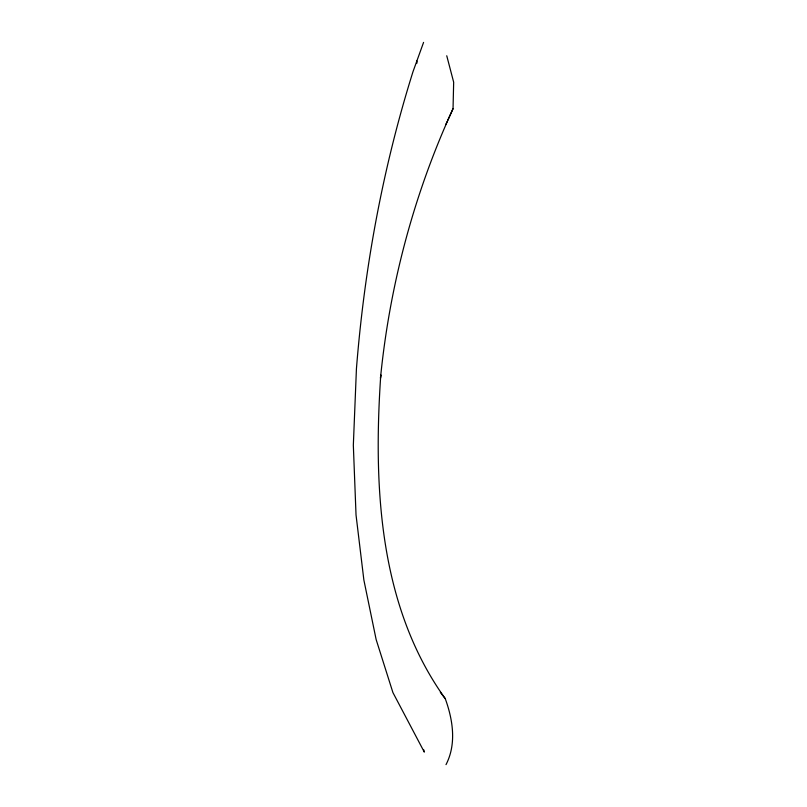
<?xml version="1.0" encoding="UTF-8"?>
<svg xmlns="http://www.w3.org/2000/svg" width="807" height="807" viewBox="0 0 807 807"><rect width="100%" height="100%" fill="white"/><g stroke="black" fill="none" stroke-linecap="round" stroke-linejoin="round"><path stroke-width="1.21" d="M446.009 764.633C456.732 743.943 452.888 719.632 445.232 698.61C378.513 605.704 373.328 485.027 380.783 374.862L380.46 378.221C389.67 285.164 414.001 193.741 453.04 108.723L453.665 82.193L446.745 55.764M423.574 42.388L412.982 71.732C382.7 168.159 364.421 268.035 356.432 368.738L353.335 445.242L356.028 514.967L363.876 580.041L376.153 639.578L392.918 692.567L424.311 752.104L423.705 749.743M447.693 120.414L453.04 108.723M445.746 124.611L447.209 121.464M440.34 692.335L445.232 698.61M416.715 63.299L416.664 60.828L416.684 63.168"/></g></svg>
